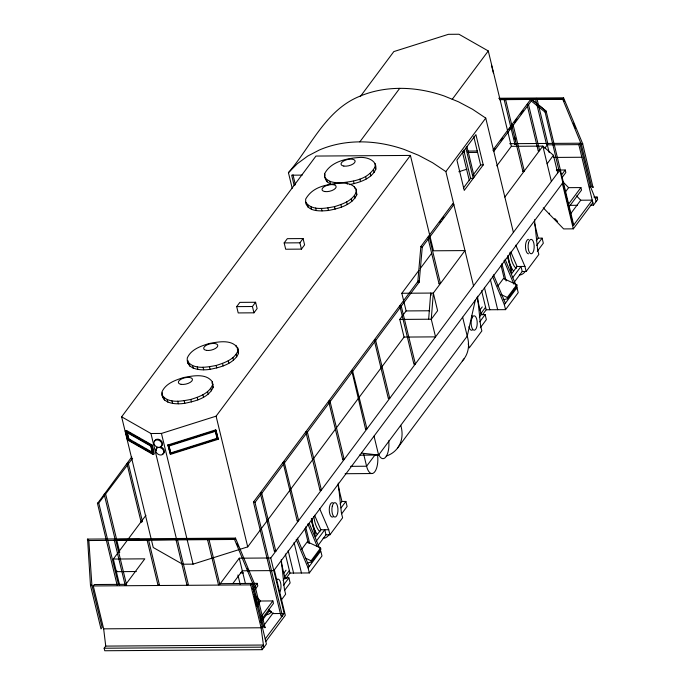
<?xml version="1.0" encoding="UTF-8"?>
<svg xmlns="http://www.w3.org/2000/svg" width="685" height="685" viewBox="0 0 685 685"><rect width="100%" height="100%" fill="white"/><g stroke="black" fill="none" stroke-linecap="round" stroke-linejoin="round"><path stroke-width="1.03" d="M428.647 319.227L430.702 293.069L431.207 295.149M417.824 281.552L420.855 246.54L452.579 203.967L453.504 203.967L453.718 204.858L429.324 237.592M418.261 281.681L417.79 281.903L419.229 281.749L422.277 247.02L420.855 246.54M475.304 300.218L467.23 336.13A34.772 27.546 36.7 0 1 462.315 360.884M253.45 502.079L254.983 502.405L282.408 615.764L281.809 616.243L281.004 616.123L253.45 502.079L417.876 281.449M254.443 502.542L254.983 502.405M530.567 99.727L531.543 99.197L546.022 111.098L545.046 111.295M148.38 539.463L146.992 539.626M515.377 144.133L515.086 144.629L516.396 144.15M263.442 626.458L263.982 627.434L265.061 627.708L254.563 583.962L235.494 538.102L87.594 539.104L90.48 585.427L101.003 628.916L102.133 627.46L91.901 585.161L88.819 540.191L88.202 540.439L87.329 539.455M421.686 247.208L422.277 247.02M115.071 539.206L104.18 494.185L104.779 493.697L105.584 493.817L119.687 552.144L118.342 552.581M128.223 463.111L142.48 521.653L141.127 522.004L141.504 521.499M162.037 394.997C168.236 404.022 181.645 401.136 190.824 399.441C199.018 396.88 208.856 393.575 212.504 385.038L212.436 381.982C206.245 372.957 192.836 375.842 183.657 377.538C175.454 380.106 165.624 383.403 161.968 391.94C160.615 404.013 176.37 404.715 184.787 403.277C195.251 401.247 208.146 398.045 213.121 387.564L212.436 381.982M324.716 176.713L326.505 179.333L329.887 181.319L330.495 183.845C326.206 182.415 324.108 177.963 324.647 173.656C330.975 161.446 346.815 158.363 359.411 157.464C366.68 156.899 377.315 160.11 375.791 169.281C371.193 179.162 359.24 182.578 349.367 184.625M187.356 361.029C193.555 370.054 206.964 367.16 216.143 365.473C224.337 362.904 234.176 359.599 237.823 351.062L237.755 348.006C231.564 338.981 218.155 341.875 208.976 343.562C200.773 346.13 190.944 349.436 187.288 357.972C185.935 370.037 201.69 370.739 210.107 369.309C220.57 367.271 233.465 364.069 238.44 353.588L237.755 348.006M375.115 163.698L375.183 166.755C360.61 192.459 320.229 173.433 305.656 199.138L305.724 202.195C311.923 211.22 325.332 208.334 334.511 206.639C342.705 204.07 352.544 200.773 356.191 192.237L356.123 189.18C350.669 180.155 338.262 184.744 329.887 181.319M305.724 202.195C307.608 212.136 320.785 211.185 328.475 210.475C338.938 208.445 351.833 205.243 356.808 194.763L356.123 189.18M305.878 431.884L306.478 431.481M307.137 431.481L306.495 432.132M399.817 305.827L400.425 305.424M352.415 370.277L366.963 428.861L365.61 429.212L366.158 428.656M401.076 305.424L415.333 363.872L414.733 364.36L413.928 364.232L400.066 306.931M513.211 125.252L524.308 171.113L523.708 171.593L522.912 171.473L512.063 126.631M234.989 538.812L235.494 538.102L234.544 539.523L253.185 584.416L263.417 626.715M452.579 203.967L452.494 204.421M418.201 281.013L418.184 281.621M254.966 502.465L419.348 281.895L418.8 280.841M493.534 151.513L493.817 150.734L492.9 150.298M544.926 111.424L559.071 170.719M562.839 98.897L563.584 97.818L498.671 98.255M528.529 104.736L531.757 100.37L531.543 99.197M563.25 98.366L563.584 97.818L582.652 143.679L593.047 187.493L591.506 186.431L581.274 144.133L562.693 99.179L499.75 99.693M292.204 188.264L288.436 172.68C310.862 146.701 325.512 110.302 359.214 96.491A125.852 99.702 36.7 0 1 444 95.917L458.505 101.808L472.496 109.24L485.751 118.103L513.399 232.395M182.57 564.217L153.252 547.512L121.63 416.814L315.956 156.06L410.418 155.427L433.494 250.796L464.978 250.582L433.331 293.052L431.267 319.21L435.54 336.866L404.056 337.08L247.713 546.87L193.067 564.14L183.623 564.209M360.267 96.611L393.815 51.589L448.452 34.319L458.95 34.25L488.277 50.955L511.344 146.325L496.788 165.864M236.685 306.623L239.853 302.376L255.591 302.265L257.123 308.575L253.955 312.822L238.209 312.925L236.685 306.623L252.431 306.512L255.591 302.265M284.164 242.918L287.323 238.671L303.07 238.568L304.594 244.87L301.426 249.117L285.688 249.229L284.164 242.918L299.902 242.807L303.07 238.568M359.83 141.863L399.706 88.356M131.743 456.963L97.561 503.406M132.616 458.214L98.323 503.603M121.63 416.814L150.957 433.519L161.446 433.442L216.092 416.172L410.418 155.427M452.194 99.368L488.277 50.955M263.776 647.556L261.088 627.777L250.71 584.879L251.763 583.466L266.414 644.02L262.201 649.68L104.762 650.75L104.154 648.224L105.738 646.101L103.658 628.839L93.28 585.949L94.333 584.536L125.817 584.322L144.809 558.84L113.325 559.054L119.584 584.947M113.325 559.054L117.803 553.043M119.079 551.331L145.939 515.291M116.904 570.956L116.373 571.667L136.315 571.53M473.523 285.91L445.866 171.61L485.751 118.103M463.762 152.515L464.824 151.094M463.42 188.007L470.595 178.383L463.754 150.118M472.847 175.36L480.613 164.931L473.78 136.675M493.286 149.613L530.747 99.334M428.827 237.044L430.077 235.375M440.027 221.401L439.659 221.906L440.566 221.298M441.834 219.602L443.726 217.059M493.851 150.058L495.118 148.362M500.803 140.733L502.696 138.19M509.015 129.713L510.907 127.17M514.555 122.281L517.021 118.967M520.72 114.001L523.186 110.687M483.242 164.914L464.25 190.396L456.929 160.119L475.912 134.637L483.242 164.914L480.613 164.931M422.234 247.105L428.956 238.097M493.791 151.351L512.825 125.809M513.193 125.312L528.152 105.233M404.056 337.08L399.783 319.424L406.111 310.93L401.838 293.266L418.929 270.335M420.196 268.631L431.593 253.347M504.854 197.075L542.837 146.11L553.437 155.281L557.71 172.945M556.674 170.137L559.816 170.111L270.755 557.984L239.27 558.198L220.279 583.68L257.183 583.346L257.791 585.872L253.364 591.814M544.789 148.243L547.324 144.843L578.808 144.629L579.861 143.216L517.106 143.644M232.823 583.551L242.319 570.81L273.812 570.596L562.873 182.724M547.11 163.775L553.437 155.281M252.748 589.297L257.183 583.346M561.435 175.095L565.236 170L556.374 170.06M562.042 177.612L565.844 172.517L565.236 170M256.747 606.114L260.548 601.019L272.861 600.933L273.469 603.459L260.805 620.439M549.079 213.848L549.61 213.146M565.433 191.911L568.601 187.664L580.906 187.579L581.522 190.105L568.858 207.093M283.479 573.636L286.03 570.211M479.697 310.339L482.249 306.914M301.571 549.447L307.265 541.801L320.597 548.026L320.905 549.284L311.41 562.025L307.342 562.976M497.798 286.142L503.492 278.495L516.824 284.729L517.132 285.988L507.636 298.728L503.561 299.679M314.364 534.112L315.528 532.553L312.394 524.342L311.367 518.451M510.59 270.815L511.755 269.248L508.612 261.036L507.765 256.13M375.192 454.686L366.595 466.228L350.583 466.339M284.446 577.155L289.37 570.554M480.664 313.858L485.588 307.248M283.076 580.46L284.977 577.909L281.278 562.625M318.165 545.32L326 534.805L329.939 534.779L328.723 529.728L320.845 529.779L315.571 536.86L311.384 519.538M340.051 504.023L341.943 501.471L338.005 485.194M479.303 317.164L481.204 314.612L477.008 297.29M514.392 282.014L522.227 271.5L526.166 271.474L524.941 266.431L517.072 266.482L511.798 273.563L507.611 256.241M536.269 240.718L538.17 238.175L534.728 223.926M285.671 578.851L289.978 573.071L285.354 553.968M482.505 314.732L486.204 309.774L481.581 290.671M283.487 585.17L288.916 577.883L284.977 577.909M316.342 541.081L324.784 529.753L326 534.805M341.061 507.919L345.882 501.446L341.943 501.471M479.714 321.864L485.143 314.586L481.204 314.612M512.568 277.785L521.011 266.456L522.227 271.5M536.68 245.427L542.109 238.14L538.17 238.175M260.197 617.921L272.861 600.933M568.25 204.567L580.906 187.579M260.6 622.571L269.034 611.243L268.546 609.222L272.681 613.572L284.189 613.495L270.755 557.984M284.712 590.213L290.132 582.935L288.916 577.883M341.678 513.767L347.107 506.489L345.882 501.446M480.331 327.721L486.359 319.63L485.143 314.586M537.297 251.284L543.325 243.192L542.109 238.14M281.201 600.18L285.628 594.229L284.412 589.186L281.278 559.508M329.939 534.779L342.603 517.792L341.378 512.74L338.244 483.062M526.166 271.474L538.821 254.486L537.605 249.443L534.471 219.765M311.41 562.025L311.11 560.767L320.597 548.026M507.636 298.728L507.328 297.47L516.824 284.729M263.819 625.465L273.212 612.861M570.605 213.806L580.734 200.217L592.234 200.14L573.251 225.622L559.816 170.111M309.329 572.943L308.122 567.951L320.777 550.971L321.984 555.955L309.329 572.943L289.978 573.071M397.651 447.921L464.113 358.734M486.204 309.774L505.556 309.646L504.348 304.654L517.004 287.666L505.093 259.195M505.556 309.646L518.211 292.658L517.004 287.666M265.198 638.977L284.189 613.495M262.201 649.68L261.584 647.162L263.168 645.039L105.738 646.101M265.806 641.494L285.32 615.31L274.334 569.894M543.256 207.829L563.644 228.918L573.328 228.85L592.85 202.666M596.096 201.647L595.488 199.121L597.063 196.997L593.878 197.023M590.264 205.209L593.458 205.183L597.68 199.523L597.063 196.997M234.612 539.463L88.553 540.542M288.436 172.68L297.358 163.664L307.719 156.069L319.338 150.006A125.852 99.702 36.7 0 1 404.116 149.433L418.629 155.315L432.62 162.747L445.866 171.61M531.654 100.549L531.183 100.806M453.718 204.858L453.127 205.029M419.348 281.895L418.415 281.903M505.316 99L504.032 99.145L515.017 144.561M536.235 98.392L535.584 99L536.732 98.4M527.202 104.454L527.852 104.206M427.997 237.318L428.467 237.096M351.713 370.465L365.559 429.135M320.246 489.938L320.263 490.451L321.385 490.015L307.282 431.696M274.676 551.091L274.685 551.605L275.815 551.168L261.559 492.635M90.745 585.076C89.666 586.12 93.023 585.41 91.456 584.939M253.604 583.98C252.157 585.298 256.053 583.671 253.775 583.911M115.397 539.857L114.232 539.908L125.218 585.324L125.877 585.452L126.597 584.913L115.859 540.534M177.115 539.369L175.942 539.429L186.928 584.844L187.587 584.973L188.306 584.433L177.321 539.018M208.745 538.735C205.397 539.121 210.475 539.438 207.88 538.753M187.296 584.408L186.928 584.844M125.304 431.045L126.511 430.471L152.173 445.087L154.305 453.924L153.097 454.489L127.444 439.881L125.304 431.045L150.965 445.661L153.097 454.489M127.658 439.453L152.584 453.65L150.751 446.081L125.826 431.884L127.658 439.453L128.866 438.888L152.866 452.554M127.444 439.881L128.652 439.308M150.965 445.661L152.173 445.087M538.667 150.469L538.29 150.965L539.643 150.623L528.546 104.677M388.772 398.131L388.395 398.636L389.748 398.285L375.491 339.751M343.194 459.284L342.825 459.789L344.178 459.438L329.922 400.905M515.034 144.389L515.916 144.004M547.041 143.85L546.57 144.415L547.897 144.021L538.898 106.774M527.87 104.848L528.418 104.291M573.122 225.613L573.722 225.125L546.185 111.287L531.671 99.334M375.037 340.359L375.637 339.88M127.77 463.728L128.369 463.24M329.459 401.513L330.067 401.033M104.976 494.305L105.584 493.817M261.105 493.243L261.704 492.763M458.822 171.738L466.922 169.178M167.919 444.985L215.724 429.872L216.092 430.428L218.232 439.265L170.419 454.378L167.919 444.985L170.419 454.378M168.279 445.541L216.092 430.428M169.118 445.961L215.561 431.276L217.393 438.845L170.95 453.53L168.75 445.396L170.95 453.53M170.582 452.965L217.025 438.289L217.393 438.845M114.763 539.412L115.542 539.429M523.691 170.95L522.912 171.473M428.485 237.746L429.118 237.096M572.925 224.997L573.722 225.125M439.821 283.23L439.085 283.83L440.438 283.393L429.341 237.532M400.434 306.067L401.222 305.544M375.02 339.717L374.378 340.368M127.752 463.086L127.11 463.736M283.873 462.024L283.093 462.546L297.196 520.865L298.001 520.994L298.6 520.506L284.215 462.024M118.89 552.016L119.695 552.23M275.01 550.963L275.815 551.082M512.705 124.764L512.012 125.458M440.044 222L440.866 221.341M414.716 363.709L415.333 363.958M343.562 459.19L344.17 459.352M261.268 492.583L260.574 493.286M281.792 615.601L282.408 615.764M535.961 98.469L536.894 98.52L538.393 104.711M499.853 99.239L562.95 98.717L530.978 98.82M181.773 539.121L207.401 538.889M209.533 538.872L215.946 538.821L209.661 538.821M223.421 538.753L235.16 538.65L220.287 538.753M115.08 539.994L234.861 539.001L181.576 539.172M530.301 98.768L554.704 98.597M509.657 143.696L514.974 143.653M511.344 146.325L542.837 146.11L551.382 181.439M467.966 151.077L477.419 151.008M467.966 152.481L477.411 152.421M553.523 157.439L581.856 157.25M302.171 175.112L291.673 175.18L294.113 185.275M470.595 178.383L473.215 178.365L465.894 148.088M570.057 205.346L577.498 205.294M513.981 289.096L515.951 289.087M401.838 293.266L433.331 293.052L437.604 310.716L431.267 319.21L399.783 319.424M406.111 310.93L429.632 310.767M359.462 455.174L378.608 455.046L467.23 336.13L462.649 317.206M345.137 473.72L371.818 473.54M119.327 539.438L139.517 539.3M182.03 539.009L207.529 538.838M182.253 539.181L216.118 538.958M317.754 552.393L319.724 552.384M240.435 572.917L243.458 572.9M93.28 585.949L250.71 584.879M269.034 611.243L271.003 611.234M103.658 628.839L261.088 627.777M104.154 648.224L261.584 647.162M535.85 99.162L562.745 99.051M207.76 539.446L234.655 539.335M536.638 98.897L535.507 98.897L546.502 144.347M208.548 539.181L207.427 539.181L218.421 584.63L219.08 584.759L219.799 584.219L209.062 539.84M329.785 400.871L328.706 401.213L329.1 401.564M320.948 489.758L321.385 489.929M361.372 453.102L378.608 455.046L374.027 436.114M87.594 539.104L88.339 539.472M531.688 101.354L544.977 112.015L546.185 111.287M500.666 294.353L507.328 297.47M305.39 558.095L311.11 560.767M129.807 432.894L131.648 433.947M133.498 434.992L135.339 436.045M137.188 437.099L139.954 438.674M141.804 439.727L143.653 440.78M145.494 441.834L151.034 444.985M129.568 439.83L131.4 440.875M134.149 442.442L135.981 443.478M137.813 444.522L143.311 447.656M145.143 448.701L146.975 449.745M148.808 450.79L151.556 452.357M283.136 462.615L284.489 462.187M562.77 181.636L568.601 187.664M576.573 195.91L580.734 200.217M554.807 218.524L557.581 221.392M253.989 594.237L260.548 601.019M219.799 584.219L218.421 584.63M147.01 539.703L157.995 585.118L158.655 585.247L159.374 584.716L148.636 540.328M159.374 584.716L157.995 585.118M126.597 584.913L125.218 585.324M592.799 186.62L593.167 187.168M264.71 626.903L265.078 627.451M237.173 348.793L238.371 350.532M211.853 382.761L213.052 384.508M298.6 520.506L297.196 520.865M218.232 439.265L215.724 429.872M515.788 245.153L524.941 266.431M510.83 251.977L517.072 266.482M319.561 508.45L328.723 529.728M314.603 515.274L320.845 529.779M504.04 260.608L513.896 284.172M493.483 274.771L505.402 303.241M492.429 276.183L504.348 304.654M309.277 523.477L319.544 548.026M307.813 523.914L317.258 546.493M297.264 538.067L309.175 566.538M296.203 539.48L308.122 567.951M563.104 98.546L564.329 101.5M573.354 123.197L575.4 128.129M237.061 543.753L238.294 546.716M247.311 568.413L248.544 571.367M595.488 199.121L590.239 186.106L579.861 143.216M255.736 601.772L257.003 605.72M578.808 144.629L593.458 205.183M562.342 183.434L573.328 228.85M547.324 144.843L549.199 152.609M527.39 106.055L538.239 150.897M505.41 98.734L511.652 124.542M514.649 136.923L515.651 141.05M491.462 65.109L493.363 72.953M501.899 263.605L506.104 280.97M501.086 265.66L504.297 278.932M466.947 146.667L474.268 176.944M462.332 151.676L469.353 180.703M490.297 279.172L497.678 309.697M484.398 287.366L489.809 309.748M468.223 343.879L469.199 347.92L481.855 330.932L480.639 325.88L477.505 296.203M428.185 238.919L439.034 283.753M375.183 166.755L375.791 169.281M373.53 170.051L374.138 172.569M370.268 173.348L370.876 175.874M365.619 176.439L366.227 178.965M359.899 179.102L360.507 181.628M353.503 181.157L354.111 183.683M356.191 192.237L356.808 194.763M354.342 186.568L354.744 188.247M354.539 195.525L355.155 198.051M351.277 198.83L351.893 201.356M346.858 182.475L347.261 184.154M346.627 201.921L347.244 204.438M374.489 341.258L388.352 398.559M340.907 204.584L341.524 207.11M334.631 182.552L335.042 184.239M334.511 206.639L335.119 209.165M326.505 179.333L327.113 181.85M324.647 173.656L325.058 175.343M327.867 207.949L328.475 210.475M321.428 208.428L322.044 210.954M315.639 208.035L316.256 210.56M310.896 206.802L311.504 209.327M307.514 204.806L308.122 207.332M363.658 454.087L366.595 466.228A14.325 6.037 89.6 0 0 374.13 472.513A14.325 6.037 89.6 0 0 377.64 455.688M292.975 174.778L295.415 184.873M299.902 242.807L301.426 249.117M328.911 402.412L342.774 459.712M306.126 432.988L319.989 490.289M252.431 306.512L253.955 312.822M305.681 526.911L309.629 543.248M304.859 528.957L308.318 543.256M294.07 542.477L301.451 572.994M288.171 550.671L293.582 573.054M237.823 351.062L238.44 353.588M235.974 345.394L236.376 347.081M236.171 354.359L236.787 356.876M232.909 357.656L233.525 360.182M228.259 360.747L228.876 363.273M260.548 494.142L274.411 551.442M222.539 363.41L223.156 365.936M216.143 365.473L216.751 367.991M209.499 366.783L210.107 369.309M212.504 385.038L213.121 387.564M210.852 388.335L211.468 390.852M216.092 416.172L247.713 546.87M203.06 367.254L203.676 369.78M207.589 391.632L208.206 394.158M215.424 431.661L217.025 438.289M254.418 596.01L255.402 600.077M255.899 602.115L256.884 606.182M197.271 366.869L197.888 369.386M202.94 394.723L203.556 397.249M239.27 558.198L245.376 583.432M192.528 365.627L193.136 368.153M189.146 363.641L189.754 366.158M197.22 397.386L197.837 399.912M237.918 575.006L240.178 584.331M190.824 399.441L191.432 401.967M184.179 400.759L184.787 403.277M177.74 401.23L178.357 403.756M171.952 400.836L172.569 403.362M167.208 399.603L167.816 402.129M163.826 397.617L164.434 400.134M162.174 392.788L162.653 397.523M161.446 433.442L193.067 564.14M150.957 433.519L176.302 538.282M151.959 445.515L153.56 452.134M127.264 432.261L128.866 438.888M126.511 430.471L128.181 437.347M127.213 464.627L141.076 521.927M118.488 584.579L98.863 503.466L97.398 503.098L117.118 585.058M254.4 594.897L255.419 600.779M156.403 450.619L156.283 449.634A4.341 3.442 36.7 0 1 157.499 447.288M306.289 202.683L306.341 204.721M187.904 360.49L187.973 363.547M154.622 441.071A4.341 3.442 36.7 0 1 161.052 440.618A4.341 3.442 36.7 0 1 160.393 446.594M162.302 454.138A4.341 3.442 36.7 0 0 164.357 451.389L164.237 450.405A4.341 3.442 36.7 0 0 160.367 446.834M333.09 516.892A7.235 3.048 89.6 0 1 329.254 509.794A7.235 3.048 89.6 0 1 333.09 502.918M276.38 580.067A7.235 3.048 89.6 0 1 280.567 582.652A7.235 3.048 89.6 0 1 279.531 592.551M257.714 606.174A28.333 11.936 89.6 0 1 254.888 595.411M271.44 611.945A28.333 11.936 89.6 0 1 266.157 614.719M259.264 602.535A23.127 9.744 89.6 0 1 257.98 598.733M317.155 534.309A28.333 11.936 89.6 0 1 311.855 518.965M329.1 534.66A28.333 11.936 89.6 0 1 323.132 538.282M319.998 531.748A23.127 9.744 89.6 0 1 313.833 516.618M400.759 425.317A34.772 27.546 36.7 0 1 386.16 456.107M388.72 440.823A14.325 6.037 89.6 0 1 385.912 456.844A14.325 6.037 89.6 0 1 378.634 454.36M472.402 329.999A7.235 3.048 89.6 0 1 468.951 326.676M471.503 315.794A7.235 3.048 89.6 0 1 472.29 316.025M528.529 253.818A7.235 3.048 89.6 0 1 525.481 246.489A7.235 3.048 89.6 0 1 528.52 239.348M513.382 271.003A28.333 11.936 89.6 0 1 508.082 255.668M525.318 271.354A28.333 11.936 89.6 0 1 519.358 274.976M516.225 268.451A23.127 9.744 89.6 0 1 509.94 252.354M261.327 626.903C261.593 629.472 262.338 625.242 261.327 626.903M589.417 186.62C589.691 189.188 590.419 184.967 589.417 186.62M581.317 143.961L582.652 143.679L581.317 143.961M163.835 452.1L163.706 451.115A4.341 3.442 36.7 0 0 159.314 447.459A4.341 3.442 36.7 0 0 155.752 450.345L155.88 451.329A4.341 3.442 36.7 0 0 160.273 454.986A4.341 3.442 36.7 0 0 163.835 452.1M154.399 444.659A4.341 3.442 36.7 0 0 161.395 446.312A4.341 3.442 36.7 0 0 158.098 439.993A4.341 3.442 36.7 0 0 154.399 444.659M332.285 506.172A7.235 3.048 89.6 0 0 334.931 517.098A7.235 3.048 89.6 0 0 337.559 506.326A7.235 3.048 89.6 0 0 332.285 506.172M206.485 350.377A7.235 3.194 -13.6 0 0 217.744 345.985A7.235 3.194 -13.6 0 0 207.957 344.478A7.235 3.194 -13.6 0 0 206.485 350.377M181.165 384.353A7.235 3.194 -13.6 0 0 192.425 379.961A7.235 3.194 -13.6 0 0 182.638 378.454A7.235 3.194 -13.6 0 0 181.165 384.353M324.853 191.552A7.235 3.194 -13.6 0 0 336.112 187.159A7.235 3.194 -13.6 0 0 326.325 185.644A7.235 3.194 -13.6 0 0 324.853 191.552M343.836 166.07A7.235 3.194 -13.6 0 0 355.104 161.677A7.235 3.194 -13.6 0 0 345.308 160.17A7.235 3.194 -13.6 0 0 343.836 166.07M471.982 317.926A7.235 3.048 89.6 0 0 473.455 330.007A7.235 3.048 89.6 0 0 477.111 321.094A7.235 3.048 89.6 0 0 471.982 317.926M528.512 242.867A7.235 3.048 89.6 0 0 531.158 253.792A7.235 3.048 89.6 0 0 533.786 243.021A7.235 3.048 89.6 0 0 528.512 242.867"/></g></svg>
